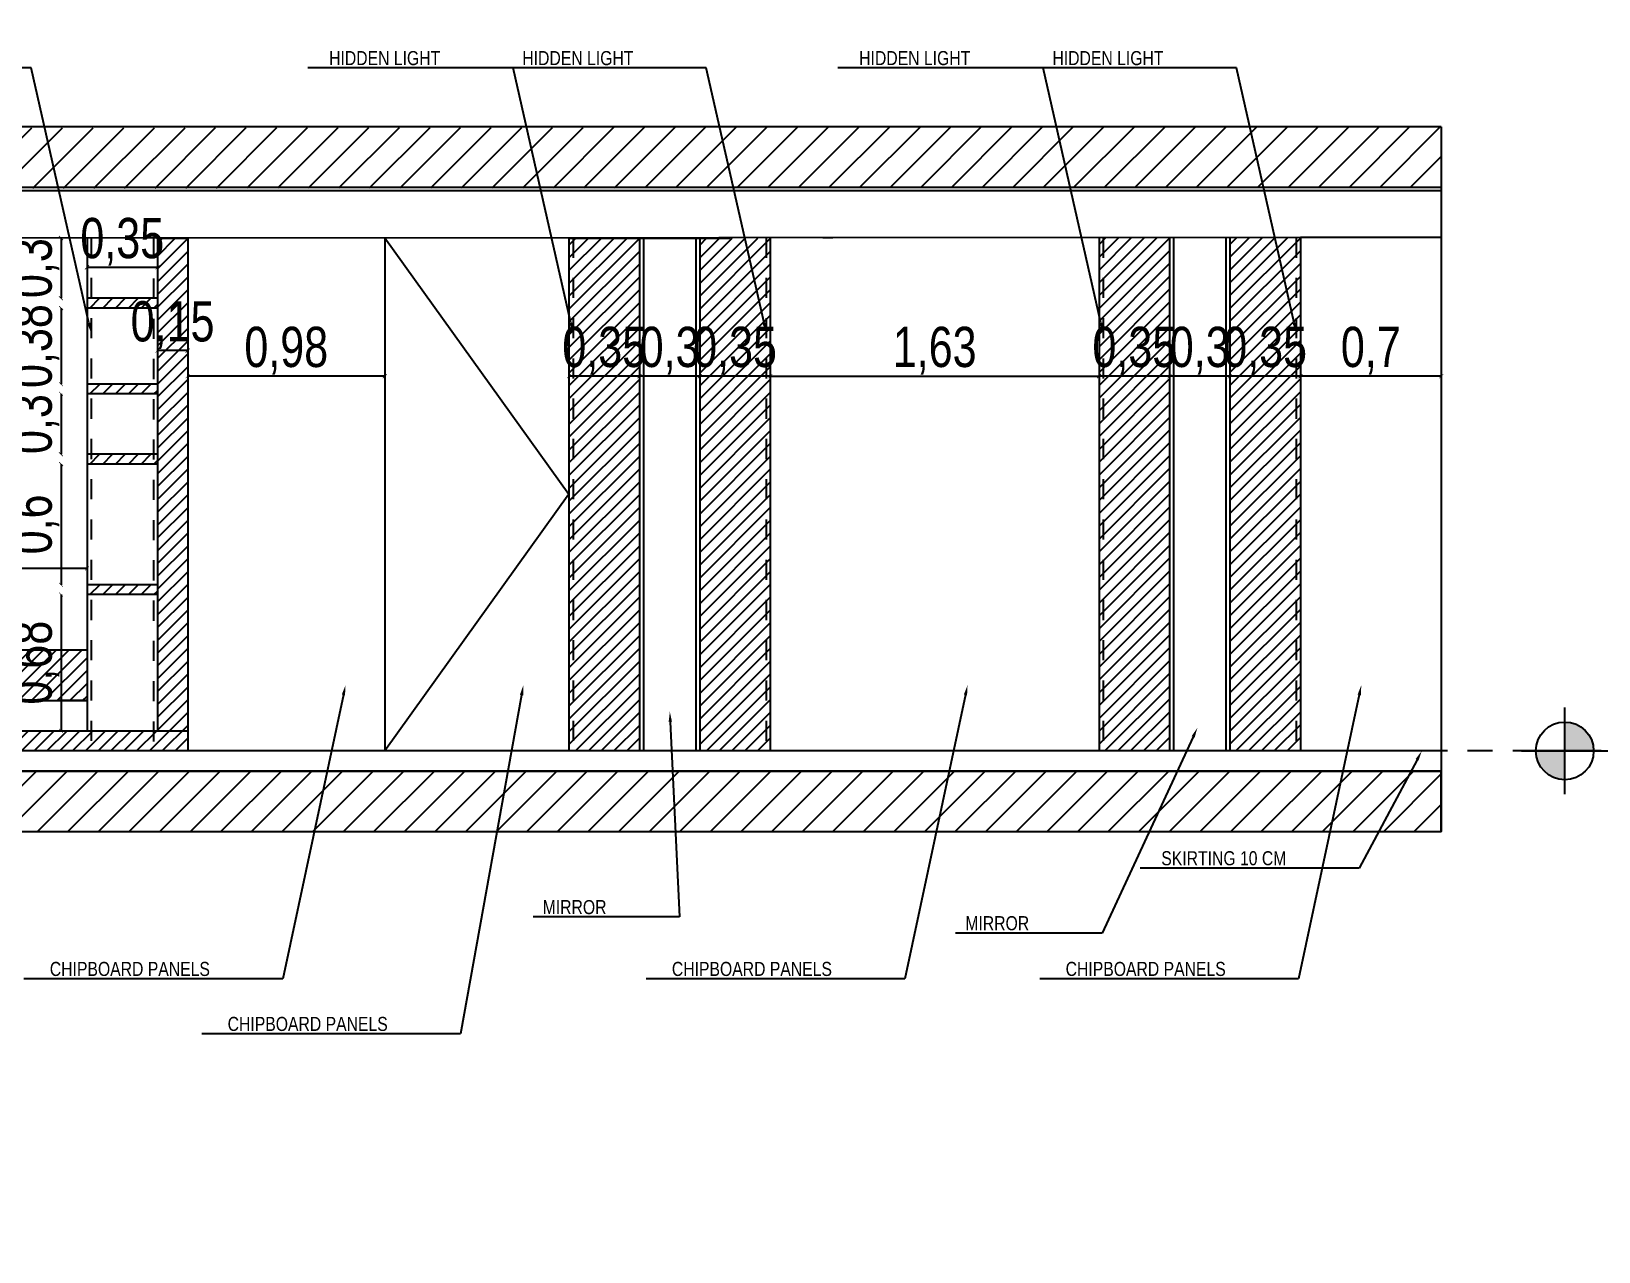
# Model space of a CAD drawing. Header units: inches. Extents: x -279 to 561, y -345 to 342.
# Drawn here: x -191.59 to -183.81, y -116.05 to -109.99 of the extents above; entities that cross this region are included whole.
import ezdxf
from ezdxf import colors
from ezdxf.entities.mleader import LeaderData, LeaderLine
from ezdxf.math import Vec2, Vec3

# ---------------------------------------------------------------- set-up
doc = ezdxf.new("R2010")
doc.units = ezdxf.units.IN
doc.header["$LTSCALE"] = 0.5
doc.header["$MEASUREMENT"] = 0
doc.linetypes.add('HIDDEN2', pattern=[0.1875, 0.125, -0.0625])
doc.linetypes.add('MV-X3EW$0$HIDDEN', pattern=[0.375, 0.25, -0.125])
for name, color, linetype in [('A-ANNO-LEVL-100', 7, 'Continuous'), ('LIGHT', 2, 'Continuous'), ('MV-X3EW$0$M-HVAC-SLDF', 2, 'Continuous'), ('S-DIM', 7, 'Continuous'), ('TEXT', 3, 'Continuous'), ('WAL', 7, 'Continuous'), ('WATER', 50, 'Continuous')]:
    doc.layers.add(name, color=color, linetype=linetype)
doc.styles.add('ROM', font='AGENCYR.TTF', dxfattribs={"width": 0.8})
doc.styles.get("Standard").update_dxf_attribs({"font": 'arial.ttf'})
doc.styles.add('T25-50', font='STENCIL.shx', dxfattribs={"height": 0.125})
doc.dimstyles.new('Copy(9) of ISO-25', dxfattribs={"dimtxt": 0.2, "dimasz": 0.02, "dimexe": 0.05, "dimexo": 0.05, "dimgap": 0.02, "dimtad": 1, "dimtxsty": 'ROM', "dimblk": 'ARCHTICK', "dimcen": 0.03, "dimse1": 1, "dimse2": 1, "dimclrd": 248, "dimclrt": 248, "dimadec": 0, "dimazin": 0, "dimtfac": 1, "dimtmove": 0, "dimatfit": 3, "dimldrblk": 'DOT', "dimfxl": 1, "dimarcsym": 0})
doc.dimstyles.get("Standard").update_dxf_attribs({"dimtxt": 0.18, "dimasz": 0.18, "dimexe": 0.18, "dimexo": 0.0625, "dimgap": 0.09, "dimtad": 0, "dimtih": 1, "dimtoh": 1, "dimzin": 0, "dimdsep": 46, "dimtxsty": 'Standard', "dimcen": 0.09, "dimadec": 0, "dimazin": 0, "dimtfac": 1, "dimtofl": 0, "dimtmove": 0, "dimatfit": 3, "dimfxl": 1, "dimtolj": 1, "dimtzin": 0, "dimarcsym": 0})

# ---------------------------------------------------------------- blocks, each defined once
blk = doc.blocks.new('*U473')
h = blk.add_hatch(color=256)
h.dxf.hatch_style = 1
h.paths.add_polyline_path([(0, 50), (0, 0), (50, 0, 0.414214)])
h.paths.add_polyline_path([(0, 0), (-50, 0, 0.414214), (0, -50)])
for p, q in [((0, -75), (0, 75)), ((-75, 0), (63.1, 0)), ((63.1, 0), (-50, 0)), ((0, 0), (274.6, 0))]:
    blk.add_line(p, q)
blk.add_circle((0, 0), 50)
at = {"style": 'T25-50', "width": 0.8}
for s, p in [('EL', (81.1, 15.3)), ('FFL', (83.5, -76.3))]:
    blk.add_text(s, height=62.5, dxfattribs=at).set_placement(p)
blk.add_attdef('LEVEL', (190.3, 15.9), '', height=62.5, dxfattribs=at)
blk = doc.blocks.new('_ArchTick')
at = {"color": 0, "linetype": 'ByBlock', "const_width": 0.15}
blk.add_lwpolyline([(-0.5, -0.5), (0.5, 0.5)], dxfattribs=at)
blk = doc.blocks.new('*D672')
at = {"layer": 'Defpoints', "color": 0, "transparency": 16777216}
for p in [(-465.3333, -122.7103), (-465.3333, -122.739), (-464.6333, -122.739)]:
    blk.add_point(p, dxfattribs=at)
at = {"layer": 'WAL', "color": 248, "lineweight": -2, "transparency": 16777216}
blk.add_line((-464.6333, -122.7103), (-465.3333, -122.7103), dxfattribs=at)
at = {"layer": 'WAL', "color": 248, "lineweight": -2, "transparency": 16777216, "xscale": 0.02, "yscale": 0.02, "zscale": 0.02, "rotation": 180}
blk.add_blockref('_ArchTick', (-465.3333, -122.7103), dxfattribs=at)
at = {"layer": 'WAL', "color": 248, "lineweight": -2, "transparency": 16777216, "xscale": 0.02, "yscale": 0.02, "zscale": 0.02}
blk.add_blockref('_ArchTick', (-464.6333, -122.7103), dxfattribs=at)
at = {"layer": 'WAL', "color": 248, "transparency": 16777216, "insert": (-464.9833, -122.5832), "char_height": 0.2, "attachment_point": 5, "style": 'ROM'}
blk.add_mtext('0,7', dxfattribs=at)
blk = doc.blocks.new('_DOT')
at = {"color": 0, "linetype": 'ByBlock'}
blk.add_line((-0.5, 0), (-1, 0), dxfattribs=at)
at = {"color": 0, "linetype": 'ByBlock', "const_width": 0.5}
blk.add_lwpolyline([(-0.25, 0, 1), (0.25, 0, 1)], format="xyb", close=True, dxfattribs=at)
blk = doc.blocks.new('*D673')
at = {"layer": 'Defpoints', "color": 0, "transparency": 16777216}
for p in [(-465.6833, -122.7103), (-465.6833, -122.7103), (-465.3333, -122.7103)]:
    blk.add_point(p, dxfattribs=at)
at = {"layer": 'WAL', "color": 248, "lineweight": -2, "transparency": 16777216}
blk.add_line((-465.3333, -122.7103), (-465.6833, -122.7103), dxfattribs=at)
at = {"layer": 'WAL', "color": 248, "lineweight": -2, "transparency": 16777216, "xscale": 0.02, "yscale": 0.02, "zscale": 0.02, "rotation": 180}
blk.add_blockref('_ArchTick', (-465.6833, -122.7103), dxfattribs=at)
at = {"layer": 'WAL', "color": 248, "lineweight": -2, "transparency": 16777216, "xscale": 0.02, "yscale": 0.02, "zscale": 0.02}
blk.add_blockref('_ArchTick', (-465.3333, -122.7103), dxfattribs=at)
at = {"layer": 'WAL', "color": 248, "transparency": 16777216, "insert": (-465.5083, -122.5832), "char_height": 0.2, "attachment_point": 5, "style": 'ROM'}
blk.add_mtext('0,35', dxfattribs=at)
blk = doc.blocks.new('*D674')
at = {"layer": 'Defpoints', "color": 0, "transparency": 16777216}
for p in [(-465.9833, -122.7103), (-465.9833, -122.7103), (-465.6833, -122.7103)]:
    blk.add_point(p, dxfattribs=at)
at = {"layer": 'WAL', "color": 248, "lineweight": -2, "transparency": 16777216}
blk.add_line((-465.6833, -122.7103), (-465.9833, -122.7103), dxfattribs=at)
at = {"layer": 'WAL', "color": 248, "lineweight": -2, "transparency": 16777216, "xscale": 0.02, "yscale": 0.02, "zscale": 0.02, "rotation": 180}
blk.add_blockref('_ArchTick', (-465.9833, -122.7103), dxfattribs=at)
at = {"layer": 'WAL', "color": 248, "lineweight": -2, "transparency": 16777216, "xscale": 0.02, "yscale": 0.02, "zscale": 0.02}
blk.add_blockref('_ArchTick', (-465.6833, -122.7103), dxfattribs=at)
at = {"layer": 'WAL', "color": 248, "transparency": 16777216, "insert": (-465.8333, -122.5832), "char_height": 0.2, "attachment_point": 5, "style": 'ROM'}
blk.add_mtext('0,3', dxfattribs=at)
blk = doc.blocks.new('*D666')
at = {"layer": 'Defpoints', "color": 0, "transparency": 16777216}
for p in [(-466.3333, -122.7103), (-466.3333, -122.7103), (-465.9833, -122.7103)]:
    blk.add_point(p, dxfattribs=at)
at = {"layer": 'WAL', "color": 248, "lineweight": -2, "transparency": 16777216}
blk.add_line((-465.9833, -122.7103), (-466.3333, -122.7103), dxfattribs=at)
at = {"layer": 'WAL', "color": 248, "lineweight": -2, "transparency": 16777216, "xscale": 0.02, "yscale": 0.02, "zscale": 0.02, "rotation": 180}
blk.add_blockref('_ArchTick', (-466.3333, -122.7103), dxfattribs=at)
at = {"layer": 'WAL', "color": 248, "lineweight": -2, "transparency": 16777216, "xscale": 0.02, "yscale": 0.02, "zscale": 0.02}
blk.add_blockref('_ArchTick', (-465.9833, -122.7103), dxfattribs=at)
at = {"layer": 'WAL', "color": 248, "transparency": 16777216, "insert": (-466.1583, -122.5832), "char_height": 0.2, "attachment_point": 5, "style": 'ROM'}
blk.add_mtext('0,35', dxfattribs=at)
blk = doc.blocks.new('*D667')
at = {"layer": 'Defpoints', "color": 0, "transparency": 16777216}
for p in [(-468.6171, -122.7103), (-468.6171, -122.7103), (-468.3171, -122.7103)]:
    blk.add_point(p, dxfattribs=at)
at = {"layer": 'WAL', "color": 248, "lineweight": -2, "transparency": 16777216}
blk.add_line((-468.3171, -122.7103), (-468.6171, -122.7103), dxfattribs=at)
at = {"layer": 'WAL', "color": 248, "lineweight": -2, "transparency": 16777216, "xscale": 0.02, "yscale": 0.02, "zscale": 0.02, "rotation": 180}
blk.add_blockref('_ArchTick', (-468.6171, -122.7103), dxfattribs=at)
at = {"layer": 'WAL', "color": 248, "lineweight": -2, "transparency": 16777216, "xscale": 0.02, "yscale": 0.02, "zscale": 0.02}
blk.add_blockref('_ArchTick', (-468.3171, -122.7103), dxfattribs=at)
at = {"layer": 'WAL', "color": 248, "transparency": 16777216, "insert": (-468.4671, -122.5832), "char_height": 0.2, "attachment_point": 5, "style": 'ROM'}
blk.add_mtext('0,3', dxfattribs=at)
blk = doc.blocks.new('*D668')
at = {"layer": 'Defpoints', "color": 0, "transparency": 16777216}
for p in [(-468.9671, -122.7103), (-468.9671, -122.7103), (-468.6171, -122.7103)]:
    blk.add_point(p, dxfattribs=at)
at = {"layer": 'WAL', "color": 248, "lineweight": -2, "transparency": 16777216}
blk.add_line((-468.6171, -122.7103), (-468.9671, -122.7103), dxfattribs=at)
at = {"layer": 'WAL', "color": 248, "lineweight": -2, "transparency": 16777216, "xscale": 0.02, "yscale": 0.02, "zscale": 0.02, "rotation": 180}
blk.add_blockref('_ArchTick', (-468.9671, -122.7103), dxfattribs=at)
at = {"layer": 'WAL', "color": 248, "lineweight": -2, "transparency": 16777216, "xscale": 0.02, "yscale": 0.02, "zscale": 0.02}
blk.add_blockref('_ArchTick', (-468.6171, -122.7103), dxfattribs=at)
at = {"layer": 'WAL', "color": 248, "transparency": 16777216, "insert": (-468.7921, -122.5832), "char_height": 0.2, "attachment_point": 5, "style": 'ROM'}
blk.add_mtext('0,35', dxfattribs=at)
blk = doc.blocks.new('*D669')
at = {"layer": 'Defpoints', "color": 0, "transparency": 16777216}
for p in [(-468.3171, -122.7103), (-468.3171, -122.7103), (-467.9671, -122.7103)]:
    blk.add_point(p, dxfattribs=at)
at = {"layer": 'WAL', "color": 248, "lineweight": -2, "transparency": 16777216}
blk.add_line((-467.9671, -122.7103), (-468.3171, -122.7103), dxfattribs=at)
at = {"layer": 'WAL', "color": 248, "lineweight": -2, "transparency": 16777216, "xscale": 0.02, "yscale": 0.02, "zscale": 0.02, "rotation": 180}
blk.add_blockref('_ArchTick', (-468.3171, -122.7103), dxfattribs=at)
at = {"layer": 'WAL', "color": 248, "lineweight": -2, "transparency": 16777216, "xscale": 0.02, "yscale": 0.02, "zscale": 0.02}
blk.add_blockref('_ArchTick', (-467.9671, -122.7103), dxfattribs=at)
at = {"layer": 'WAL', "color": 248, "transparency": 16777216, "insert": (-468.1421, -122.5832), "char_height": 0.2, "attachment_point": 5, "style": 'ROM'}
blk.add_mtext('0,35', dxfattribs=at)
blk = doc.blocks.new('*D671')
at = {"layer": 'Defpoints', "color": 0, "transparency": 16777216}
for p in [(-467.9671, -122.7103), (-466.3333, -122.7103), (-466.3333, -122.7103)]:
    blk.add_point(p, dxfattribs=at)
at = {"layer": 'WAL', "color": 248, "lineweight": -2, "transparency": 16777216}
blk.add_line((-467.9671, -122.7103), (-466.3333, -122.7103), dxfattribs=at)
at = {"layer": 'WAL', "color": 248, "lineweight": -2, "transparency": 16777216, "xscale": 0.02, "yscale": 0.02, "zscale": 0.02, "rotation": 180}
blk.add_blockref('_ArchTick', (-467.9671, -122.7103), dxfattribs=at)
at = {"layer": 'WAL', "color": 248, "lineweight": -2, "transparency": 16777216, "xscale": 0.02, "yscale": 0.02, "zscale": 0.02}
blk.add_blockref('_ArchTick', (-466.3333, -122.7103), dxfattribs=at)
at = {"layer": 'WAL', "color": 248, "transparency": 16777216, "insert": (-467.1502, -122.5832), "char_height": 0.2, "attachment_point": 5, "style": 'ROM'}
blk.add_mtext('1,63', dxfattribs=at)
blk = doc.blocks.new('*D681')
at = {"layer": 'Defpoints', "color": 0, "transparency": 16777216}
for p in [(-470.8617, -122.7103), (-470.8617, -122.7103), (-469.8821, -122.7103)]:
    blk.add_point(p, dxfattribs=at)
at = {"layer": 'WAL', "color": 248, "lineweight": -2, "transparency": 16777216}
blk.add_line((-469.8821, -122.7103), (-470.8617, -122.7103), dxfattribs=at)
at = {"layer": 'WAL', "color": 248, "lineweight": -2, "transparency": 16777216, "xscale": 0.02, "yscale": 0.02, "zscale": 0.02, "rotation": 180}
blk.add_blockref('_ArchTick', (-470.8617, -122.7103), dxfattribs=at)
at = {"layer": 'WAL', "color": 248, "lineweight": -2, "transparency": 16777216, "xscale": 0.02, "yscale": 0.02, "zscale": 0.02}
blk.add_blockref('_ArchTick', (-469.8821, -122.7103), dxfattribs=at)
at = {"layer": 'WAL', "color": 248, "transparency": 16777216, "insert": (-470.3719, -122.5832), "char_height": 0.2, "attachment_point": 5, "style": 'ROM'}
blk.add_mtext('0,98', dxfattribs=at)
blk = doc.blocks.new('*D682')
at = {"layer": 'Defpoints', "color": 0, "transparency": 16777216}
for p in [(-471.0117, -122.5832), (-471.0117, -122.7103), (-470.8617, -122.7103)]:
    blk.add_point(p, dxfattribs=at)
at = {"layer": 'WAL', "color": 248, "lineweight": -2, "transparency": 16777216}
blk.add_line((-470.8617, -122.5832), (-471.0117, -122.5832), dxfattribs=at)
at = {"layer": 'WAL', "color": 248, "lineweight": -2, "transparency": 16777216, "xscale": 0.02, "yscale": 0.02, "zscale": 0.02, "rotation": 180}
blk.add_blockref('_ArchTick', (-471.0117, -122.5832), dxfattribs=at)
at = {"layer": 'WAL', "color": 248, "lineweight": -2, "transparency": 16777216, "xscale": 0.02, "yscale": 0.02, "zscale": 0.02}
blk.add_blockref('_ArchTick', (-470.8617, -122.5832), dxfattribs=at)
at = {"layer": 'WAL', "color": 248, "transparency": 16777216, "insert": (-470.9367, -122.4561), "char_height": 0.2, "attachment_point": 5, "style": 'ROM'}
blk.add_mtext('0,15', dxfattribs=at)
blk = doc.blocks.new('*D683')
at = {"layer": 'Defpoints', "color": 0, "transparency": 16777216}
for p in [(-471.3617, -122.1064), (-471.3617, -122.1696), (-471.0117, -122.1064)]:
    blk.add_point(p, dxfattribs=at)
at = {"layer": 'WAL', "color": 248, "lineweight": -2, "transparency": 16777216}
blk.add_line((-471.0117, -122.1696), (-471.3617, -122.1696), dxfattribs=at)
at = {"layer": 'WAL', "color": 248, "lineweight": -2, "transparency": 16777216, "xscale": 0.02, "yscale": 0.02, "zscale": 0.02, "rotation": 180}
blk.add_blockref('_ArchTick', (-471.3617, -122.1696), dxfattribs=at)
at = {"layer": 'WAL', "color": 248, "lineweight": -2, "transparency": 16777216, "xscale": 0.02, "yscale": 0.02, "zscale": 0.02}
blk.add_blockref('_ArchTick', (-471.0117, -122.1696), dxfattribs=at)
at = {"layer": 'WAL', "color": 248, "transparency": 16777216, "insert": (-471.1867, -122.0425), "char_height": 0.2, "attachment_point": 5, "style": 'ROM'}
blk.add_mtext('0,35', dxfattribs=at)
blk = doc.blocks.new('*D676')
at = {"layer": 'Defpoints', "color": 0, "transparency": 16777216}
for p in [(-471.2103, -122.0235), (-471.491, -122.3231), (-471.2103, -122.3231)]:
    blk.add_point(p, dxfattribs=at)
at = {"layer": 'WAL', "color": 248, "lineweight": -2, "transparency": 16777216}
blk.add_line((-471.491, -122.0235), (-471.491, -122.3231), dxfattribs=at)
at = {"layer": 'WAL', "color": 248, "lineweight": -2, "transparency": 16777216, "xscale": 0.02, "yscale": 0.02, "zscale": 0.02}
for p, rotation in [((-471.491, -122.0235), 90), ((-471.491, -122.3231), 270)]:
    blk.add_blockref('_ArchTick', p, dxfattribs=dict(at, rotation=rotation))
at = {"layer": 'WAL', "color": 248, "transparency": 16777216, "insert": (-471.6181, -122.1733), "char_height": 0.2, "attachment_point": 5, "rotation": 90, "style": 'ROM'}
blk.add_mtext('0,3', dxfattribs=at)
blk = doc.blocks.new('*D677')
at = {"layer": 'Defpoints', "color": 0, "transparency": 16777216}
for p in [(-471.1867, -122.3715), (-471.491, -122.7496), (-471.1867, -122.7496)]:
    blk.add_point(p, dxfattribs=at)
at = {"layer": 'WAL', "color": 248, "lineweight": -2, "transparency": 16777216}
blk.add_line((-471.491, -122.3715), (-471.491, -122.7496), dxfattribs=at)
at = {"layer": 'WAL', "color": 248, "lineweight": -2, "transparency": 16777216, "xscale": 0.02, "yscale": 0.02, "zscale": 0.02}
for p, rotation in [((-471.491, -122.3715), 90), ((-471.491, -122.7496), 270)]:
    blk.add_blockref('_ArchTick', p, dxfattribs=dict(at, rotation=rotation))
at = {"layer": 'WAL', "color": 248, "transparency": 16777216, "insert": (-471.6181, -122.5606), "char_height": 0.2, "attachment_point": 5, "rotation": 90, "style": 'ROM'}
blk.add_mtext('0,38', dxfattribs=at)
blk = doc.blocks.new('*D678')
at = {"layer": 'Defpoints', "color": 0, "transparency": 16777216}
for p in [(-471.2776, -122.7981), (-471.491, -123.0981), (-471.2776, -123.0981)]:
    blk.add_point(p, dxfattribs=at)
at = {"layer": 'WAL', "color": 248, "lineweight": -2, "transparency": 16777216}
blk.add_line((-471.491, -122.7981), (-471.491, -123.0981), dxfattribs=at)
at = {"layer": 'WAL', "color": 248, "lineweight": -2, "transparency": 16777216, "xscale": 0.02, "yscale": 0.02, "zscale": 0.02}
for p, rotation in [((-471.491, -122.7981), 90), ((-471.491, -123.0981), 270)]:
    blk.add_blockref('_ArchTick', p, dxfattribs=dict(at, rotation=rotation))
at = {"layer": 'WAL', "color": 248, "transparency": 16777216, "insert": (-471.6181, -122.9481), "char_height": 0.2, "attachment_point": 5, "rotation": 90, "style": 'ROM'}
blk.add_mtext('0,3', dxfattribs=at)
blk = doc.blocks.new('*D679')
at = {"layer": 'Defpoints', "color": 0, "transparency": 16777216}
for p in [(-471.2311, -123.1465), (-471.491, -123.7465), (-471.2311, -123.7465)]:
    blk.add_point(p, dxfattribs=at)
at = {"layer": 'WAL', "color": 248, "lineweight": -2, "transparency": 16777216}
blk.add_line((-471.491, -123.1465), (-471.491, -123.7465), dxfattribs=at)
at = {"layer": 'WAL', "color": 248, "lineweight": -2, "transparency": 16777216, "xscale": 0.02, "yscale": 0.02, "zscale": 0.02}
for p, rotation in [((-471.491, -123.1465), 90), ((-471.491, -123.7465), 270)]:
    blk.add_blockref('_ArchTick', p, dxfattribs=dict(at, rotation=rotation))
at = {"layer": 'WAL', "color": 248, "transparency": 16777216, "insert": (-471.6181, -123.4465), "char_height": 0.2, "attachment_point": 5, "rotation": 90, "style": 'ROM'}
blk.add_mtext('0,6', dxfattribs=at)
blk = doc.blocks.new('*D680')
at = {"layer": 'Defpoints', "color": 0, "transparency": 16777216}
for p in [(-471.1867, -123.795), (-471.491, -124.4716), (-471.1867, -124.4716)]:
    blk.add_point(p, dxfattribs=at)
at = {"layer": 'WAL', "color": 248, "lineweight": -2, "transparency": 16777216}
blk.add_line((-471.491, -123.795), (-471.491, -124.4716), dxfattribs=at)
at = {"layer": 'WAL', "color": 248, "lineweight": -2, "transparency": 16777216, "xscale": 0.02, "yscale": 0.02, "zscale": 0.02}
for p, rotation in [((-471.491, -123.795), 90), ((-471.491, -124.4716), 270)]:
    blk.add_blockref('_ArchTick', p, dxfattribs=dict(at, rotation=rotation))
at = {"layer": 'WAL', "color": 248, "transparency": 16777216, "insert": (-471.6181, -124.1333), "char_height": 0.2, "attachment_point": 5, "rotation": 90, "style": 'ROM'}
blk.add_mtext('0,68', dxfattribs=at)
blk = doc.blocks.new('*D684')
at = {"layer": 'Defpoints', "color": 0, "transparency": 16777216}
for p in [(-473.3617, -123.1465), (-471.3617, -123.1465), (-473.3617, -123.6651)]:
    blk.add_point(p, dxfattribs=at)
at = {"layer": 'WAL', "color": 248, "lineweight": -2, "transparency": 16777216}
blk.add_line((-471.3617, -123.6651), (-473.3617, -123.6651), dxfattribs=at)
at = {"layer": 'WAL', "color": 248, "lineweight": -2, "transparency": 16777216, "xscale": 0.02, "yscale": 0.02, "zscale": 0.02, "rotation": 180}
blk.add_blockref('_ArchTick', (-473.3617, -123.6651), dxfattribs=at)
at = {"layer": 'WAL', "color": 248, "lineweight": -2, "transparency": 16777216, "xscale": 0.02, "yscale": 0.02, "zscale": 0.02}
blk.add_blockref('_ArchTick', (-471.3617, -123.6651), dxfattribs=at)
at = {"layer": 'WAL', "color": 248, "transparency": 16777216, "insert": (-472.3617, -123.5451), "char_height": 0.2, "attachment_point": 5, "style": 'ROM'}
blk.add_mtext('2', dxfattribs=at)
blk = doc.blocks.new('*D1071')
at = {"color": 0, "linetype": 'ByBlock', "lineweight": -2, "transparency": 16777216}
for p, q in [((558.6522, 342.2788), (558.6522, 342.4729)), ((560.6522, 342.2788), (560.6522, 342.4729)), ((558.8322, 342.2929), (559.1722, 342.2929)), ((560.4722, 342.2929), (560.1322, 342.2929))]:
    blk.add_line(p, q, dxfattribs=at)
at = {"color": 0, "linetype": 'ByBlock', "transparency": 16777216}
for points in [[(558.8322, 342.3229), (558.8322, 342.2629), (558.6522, 342.2929)], [(560.4722, 342.3229), (560.4722, 342.2629), (560.6522, 342.2929)]]:
    blk.add_solid(points, dxfattribs=at)
at = {"layer": 'Defpoints', "color": 0, "linetype": 'ByBlock', "transparency": 16777216}
for p in [(560.6522, 342.2929), (558.6522, 342.2163), (560.6522, 342.2163)]:
    blk.add_point(p, dxfattribs=at)
at = {"layer": 'Defpoints', "color": 0, "ltscale": 0.5, "transparency": 16777216}
for p in [(-209.5, -305.36), (-209.5, -305.81), (-209.5, -305.81)]:
    blk.add_point(p, dxfattribs=at)
at = {"layer": 'S-DIM', "color": 0, "lineweight": -2, "ltscale": 0.5, "transparency": 16777216}
for p, q in [((-209.5, -305.18), (-209.5, -305)), ((-209.5625, -305.36), (-209.68, -305.36)), ((-209.5625, -305.81), (-209.68, -305.81)), ((-209.5, -305.99), (-209.5, -306.17))]:
    blk.add_line(p, q, dxfattribs=at)
at = {"layer": 'S-DIM', "color": 0, "ltscale": 0.5, "transparency": 16777216}
for points in [[(-209.53, -305.18), (-209.47, -305.18), (-209.5, -305.36)], [(-209.53, -305.99), (-209.47, -305.99), (-209.5, -305.81)]]:
    blk.add_solid(points, dxfattribs=at)
at = {"color": 0, "linetype": 'ByBlock', "transparency": 16777216, "insert": (559.6522, 342.2929), "char_height": 0.18, "attachment_point": 5}
blk.add_mtext('\\A1;2.0000', dxfattribs=at)
at = {"layer": 'S-DIM', "color": 0, "ltscale": 0.5, "transparency": 16777216, "insert": (-209.5, -305.585), "char_height": 0.18, "attachment_point": 5}
blk.add_mtext('\\A1;0.45', dxfattribs=at)
blk = doc.blocks.new('dfg')
at = {"linetype": 'Continuous', "lineweight": -3}
h = blk.add_hatch(dxfattribs=at)
h.set_pattern_fill('ANSI31', scale=0.86)
h.set_pattern_definition([(45, (-558.96016, 39.66379), (-0.07601398, 0.07601398), [])])
h.paths.add_polyline_path([(-464.6333, -121.4702), (-475.7671, -121.4797), (-475.7671, -121.7797), (-464.7542, -121.7702), (-464.7351, -121.7702), (-464.6333, -121.7702)])
h = blk.add_hatch(dxfattribs=at)
h.set_pattern_fill('ANSI31', scale=0.86)
h.set_pattern_definition([(45, (-370.23341, -95.45503), (-0.07601398, 0.07601398), [])])
h.paths.add_polyline_path([(-464.598, -124.6716), (-475.7671, -124.6716), (-475.7671, -124.9716), (-464.6333, -124.9716), (-464.6333, -124.6716)])
at = {"layer": 'WATER'}
h = blk.add_hatch(dxfattribs=at)
h.set_pattern_fill('ANSI31', color=32, scale=0.36)
h.set_pattern_definition([(45, (104.7619, -0.82419), (-0.031819805, 0.031819805), [])])
h.paths.add_polyline_path([(-470.8617, -122.0247), (-471.0117, -122.0247), (-471.0117, -124.4716), (-470.8617, -124.4716)])
h.paths.add_polyline_path([(-470.8617, -124.5716), (-470.8617, -124.4716), (-474.7117, -124.4716), (-474.7117, -124.5716)])
h = blk.add_hatch(dxfattribs=at)
h.set_pattern_fill('ANSI31', color=32, scale=0.36)
h.set_pattern_definition([(45, (110.506525, -0.82419), (-0.031819805, 0.031819805), [])])
h.paths.add_polyline_path([(-468.6171, -122.0247), (-468.9671, -122.0247), (-468.9671, -124.5716), (-468.6171, -124.5716)])
h = blk.add_hatch(dxfattribs=at)
h.set_pattern_fill('ANSI31', color=32, scale=0.36)
h.set_pattern_definition([(45, (111.156525, -0.82419), (-0.031819805, 0.031819805), [])])
h.paths.add_polyline_path([(-467.9671, -122.0247), (-468.3171, -122.0247), (-468.3171, -124.5716), (-467.9671, -124.5716)])
h = blk.add_hatch(dxfattribs=at)
h.set_pattern_fill('ANSI31', color=32, scale=0.36)
h.set_pattern_definition([(45, (113.140326, -0.821154), (-0.031819805, 0.031819805), [])])
h.paths.add_polyline_path([(-465.9833, -122.0216), (-466.3333, -122.0216), (-466.3333, -124.5686), (-465.9833, -124.5686)])
h = blk.add_hatch(dxfattribs=at)
h.set_pattern_fill('ANSI31', color=32, scale=0.36)
h.set_pattern_definition([(45, (113.790326, -0.821154), (-0.031819805, 0.031819805), [])])
h.paths.add_polyline_path([(-465.3333, -122.0216), (-465.6833, -122.0216), (-465.6833, -124.5686), (-465.3333, -124.5686)])
h = blk.add_hatch(dxfattribs=at)
h.set_pattern_fill('ANSI31', color=32, scale=0.36)
h.set_pattern_definition([(45, (107.6119, -0.82419), (-0.031819805, 0.031819805), [])])
h.paths.add_polyline_path([(-471.0117, -122.3231), (-471.3617, -122.3231), (-471.3617, -122.3715), (-471.0117, -122.3715)])
h = blk.add_hatch(dxfattribs=at)
h.set_pattern_fill('ANSI31', color=32, scale=0.36)
h.set_pattern_definition([(45, (107.6119, -1.250736), (-0.031819805, 0.031819805), [])])
h.paths.add_polyline_path([(-471.0117, -122.7496), (-471.3617, -122.7496), (-471.3617, -122.7981), (-471.0117, -122.7981)])
h = blk.add_hatch(dxfattribs=at)
h.set_pattern_fill('ANSI31', color=32, scale=0.36)
h.set_pattern_definition([(45, (107.6119, -1.59919), (-0.031819805, 0.031819805), [])])
h.paths.add_polyline_path([(-471.0117, -123.0981), (-471.3617, -123.0981), (-471.3617, -123.1465), (-471.0117, -123.1465)])
h = blk.add_hatch(dxfattribs=at)
h.set_pattern_fill('ANSI31', color=32, scale=0.36)
h.set_pattern_definition([(45, (107.6119, -2.24764), (-0.031819805, 0.031819805), [])])
h.paths.add_polyline_path([(-471.0117, -123.7465), (-471.3617, -123.7465), (-471.3617, -123.795), (-471.0117, -123.795)])
h = blk.add_hatch(dxfattribs=at)
h.set_pattern_fill('ANSI31', color=32, scale=0.36)
h.set_pattern_definition([(45, (105.2619, -0.82419), (-0.031819805, 0.031819805), [])])
h.paths.add_polyline_path([(-471.3617, -124.0716), (-473.3617, -124.0716), (-473.3617, -124.3216), (-471.3617, -124.3216)])
for p, q in [((-464.6333, -121.4716), (-475.7671, -121.4716)), ((-464.6333, -121.4716), (-464.6333, -124.9716)), ((-475.7671, -121.7716), (-464.6333, -121.7716)), ((-471.3617, -122.0247), (-471.3617, -124.0716)), ((-471.0117, -122.0247), (-471.0117, -124.4716)), ((-471.0117, -122.0247), (-470.8617, -122.0247)), ((-470.8617, -122.0247), (-470.8617, -124.5716)), ((-469.8821, -122.0225), (-469.8821, -124.5716)), ((-469.8821, -122.0231), (-468.9671, -123.2969)), ((-468.9671, -122.0221), (-468.9671, -124.5716)), ((-468.9671, -122.0247), (-468.9671, -124.5716)), ((-468.9671, -122.0247), (-468.4671, -122.0247)), ((-468.9671, -122.0247), (-468.6171, -122.0247)), ((-468.6171, -122.0247), (-468.6171, -124.5716)), ((-468.5971, -122.0247), (-468.5971, -124.5716)), ((-468.4671, -122.0247), (-468.1671, -122.0247)), ((-468.3371, -122.0247), (-468.3371, -124.5716)), ((-466.3333, -122.0191), (-466.3333, -124.5686)), ((-466.3333, -122.0216), (-466.3333, -124.5686)), ((-465.9833, -122.0216), (-465.9833, -124.5686)), ((-465.9633, -122.0216), (-465.9633, -124.5686)), ((-465.7033, -122.0216), (-465.7033, -124.5686)), ((-465.6833, -122.0216), (-465.6833, -124.5686)), ((-464.6333, -122.0216), (-465.3333, -122.0216)), ((-465.3333, -122.0216), (-465.3333, -124.5686)), ((-465.3333, -122.0247), (-465.3333, -124.5716)), ((-471.0117, -122.798), (-471.3617, -122.798)), ((-468.9671, -123.2969), (-469.8821, -124.5716)), ((-471.0117, -123.795), (-471.3617, -123.795)), ((-471.3617, -124.0716), (-471.3617, -124.4716)), ((-473.3617, -124.3216), (-471.3617, -124.3216)), ((-474.7117, -124.4716), (-470.8617, -124.4716))]:
    blk.add_line(p, q)
at = {"color": 7}
for p, q in [((-464.6925, -121.7892), (-475.4917, -121.7892)), ((-464.6333, -122.0216), (-475.4917, -122.0247)), ((-467.9671, -122.0247), (-467.9671, -124.5716)), ((-465.3333, -122.0216), (-465.3333, -124.5686)), ((-471.3617, -124.0716), (-473.3617, -124.0716)), ((-471.3617, -124.3216), (-471.5016, -124.3216)), ((-464.6925, -124.5716), (-475.4917, -124.5716)), ((-471.8917, -124.6716), (-464.6333, -124.6716))]:
    blk.add_line(p, q, dxfattribs=at)
at = {"color": 7, "linetype": 'Continuous'}
blk.add_lwpolyline([(-464.6333, -124.6716), (-475.7671, -124.6716), (-475.7671, -124.9716), (-464.6333, -124.9716)], close=True, dxfattribs=at)
at = {"layer": 'LIGHT', "color": 1, "linetype": 'HIDDEN2'}
for p, q in [((-471.3417, -122.0216), (-471.3417, -124.5686)), ((-471.0317, -122.0247), (-471.0317, -124.5716)), ((-468.9471, -122.0216), (-468.9471, -124.5686)), ((-467.9871, -122.0216), (-467.9871, -124.5686)), ((-466.3133, -122.0216), (-466.3133, -124.5686)), ((-465.3533, -122.0216), (-465.3533, -124.5686))]:
    blk.add_line(p, q, dxfattribs=at)
at = {"layer": 'LIGHT', "color": 4}
for p, q in [((-468.6171, -122.0247), (-468.6171, -124.5716)), ((-468.3171, -122.0247), (-468.3171, -124.5716)), ((-465.9833, -122.0216), (-465.9833, -124.5686))]:
    blk.add_line(p, q, dxfattribs=at)
at = {"layer": 'LIGHT'}
blk.add_line((-467.7064, -122.0216), (-467.6564, -122.0216), dxfattribs=at)
at = {"layer": 'LIGHT', "color": 32, "true_color": 0xcd6928}
for p, q in [((-471.0117, -122.3231), (-471.3617, -122.3231)), ((-471.0117, -122.3715), (-471.3617, -122.3715)), ((-471.0117, -122.7496), (-471.3617, -122.7496)), ((-471.0117, -122.7981), (-471.3617, -122.7981)), ((-471.0117, -123.0981), (-471.3617, -123.0981)), ((-471.0117, -123.1465), (-471.3617, -123.1465)), ((-471.0117, -123.7465), (-471.3617, -123.7465)), ((-471.0117, -123.795), (-471.3617, -123.795))]:
    blk.add_line(p, q, dxfattribs=at)
at = {"layer": 'MV-X3EW$0$M-HVAC-SLDF', "color": 7, "linetype": 'MV-X3EW$0$HIDDEN'}
blk.add_line((-463.928, -124.5716), (-464.8514, -124.5716), dxfattribs=at)
at = {"layer": 'WATER', "color": 7}
blk.add_line((-464.6333, -121.7892), (-464.8695, -121.7892), dxfattribs=at)
at = {"layer": 'A-ANNO-LEVL-100', "color": 7, "xscale": 0.002869115383497128, "yscale": 0.002869115383497128, "zscale": 0.002869115383497128}
blk.add_blockref('*U473', (-464.0195, -124.5716), dxfattribs=at).add_auto_attribs({'LEVEL': '0.00'})
at = {"layer": 'WAL'}
for base, p1, p2, picture, middle in [((-471.3617, -122.1696), (-471.0117, -122.1064), (-471.3617, -122.1064), '*D683', (-471.1867, -122.0425)), ((-470.8617, -122.7103), (-469.8821, -122.7103), (-470.8617, -122.7103), '*D681', (-470.3719, -122.5832)), ((-468.9671, -122.7103), (-468.6171, -122.7103), (-468.9671, -122.7103), '*D668', (-468.7921, -122.5832)), ((-468.6171, -122.7103), (-468.3171, -122.7103), (-468.6171, -122.7103), '*D667', (-468.4671, -122.5832)), ((-468.3171, -122.7103), (-467.9671, -122.7103), (-468.3171, -122.7103), '*D669', (-468.1421, -122.5832)), ((-466.3333, -122.7103), (-467.9671, -122.7103), (-466.3333, -122.7103), '*D671', (-467.1502, -122.5832)), ((-466.3333, -122.7103), (-465.9833, -122.7103), (-466.3333, -122.7103), '*D666', (-466.1583, -122.5832)), ((-465.9833, -122.7103), (-465.6833, -122.7103), (-465.9833, -122.7103), '*D674', (-465.8333, -122.5832)), ((-465.6833, -122.7103), (-465.3333, -122.7103), (-465.6833, -122.7103), '*D673', (-465.5083, -122.5832)), ((-465.3333, -122.7103), (-464.6333, -122.739), (-465.3333, -122.739), '*D672', (-464.9833, -122.5832)), ((-473.3617, -123.6651), (-471.3617, -123.1465), (-473.3617, -123.1465), '*D684', (-472.3617, -123.5451))]:
    dim = blk.add_linear_dim(base=base, p1=p1, p2=p2, dimstyle='Copy(9) of ISO-25', dxfattribs=at)
    dim.commit()
    dim.dimension.update_dxf_attribs({"geometry": picture, "text_midpoint": middle})
for base, p1, p2, picture, middle in [((-471.491, -122.3231), (-471.2103, -122.0235), (-471.2103, -122.3231), '*D676', (-471.6181, -122.1733)), ((-471.491, -122.7496), (-471.1867, -122.3715), (-471.1867, -122.7496), '*D677', (-471.6181, -122.5606)), ((-471.491, -123.0981), (-471.2776, -122.7981), (-471.2776, -123.0981), '*D678', (-471.6181, -122.9481)), ((-471.491, -123.7465), (-471.2311, -123.1465), (-471.2311, -123.7465), '*D679', (-471.6181, -123.4465)), ((-471.491, -124.4716), (-471.1867, -123.795), (-471.1867, -124.4716), '*D680', (-471.6181, -124.1333))]:
    dim = blk.add_linear_dim(base=base, p1=p1, p2=p2, angle=90, dimstyle='Copy(9) of ISO-25', dxfattribs=at)
    dim.commit()
    dim.dimension.update_dxf_attribs({"geometry": picture, "text_midpoint": middle})
dim = blk.add_linear_dim(base=(-471.0117, -122.5832), p1=(-470.8617, -122.7103), p2=(-471.0117, -122.7103), dimstyle='Copy(9) of ISO-25', dxfattribs=at)
dim.commit()
dim.dimension.update_dxf_attribs({"geometry": '*D682', "text_midpoint": (-470.9367, -122.5832), "dimtype": 128})
at = {"layer": 'TEXT', "color": 7, "lineweight": 15, "ltscale": 8e-05}
ml = blk.add_multileader_mtext('Standard', dxfattribs=at)
ml.set_content('{\\W0.8;HIDDEN LIGHT}', color=7)
ml.set_leader_properties()
ml.build(insert=Vec2(0, 0))
ml.multileader.update_dxf_attribs({"text_right_attachment_type": 6, "dogleg_length": 0.2, "arrow_head_size": 0.05})
ctx = ml.context
ctx.base_point, ctx.char_height, ctx.arrow_head_size, ctx.landing_gap_size, ctx.plane_origin = Vec3(-472.6397, -121.1305), 0.07, 0.05, 0.09, Vec3(-473.8938, -123.1601)
ctx.right_attachment, ctx.text_align_type = 6, 1
notes = []
notes.append((ctx, [(0, (1, 1, 0), (-471.6397, -121.1789), (-1, 0), 0.2758, [(0, [(-471.3417, -122.4942)], 0, [])])]))
ctx.mtext.insert, ctx.mtext.alignment, ctx.mtext.flow_direction = Vec3(-472.2776, -121.0949), 2, 5
ml = blk.add_multileader_mtext('Standard', dxfattribs=at)
ml.set_content('{\\W0.8;HIDDEN LIGHT}', color=7)
ml.set_leader_properties()
ml.build(insert=Vec2(0, 0))
ml.multileader.update_dxf_attribs({"text_right_attachment_type": 6, "dogleg_length": 0.2, "arrow_head_size": 0.05})
ctx = ml.context
ctx.base_point, ctx.char_height, ctx.arrow_head_size, ctx.landing_gap_size, ctx.plane_origin = Vec3(-470.2451, -121.1305), 0.07, 0.05, 0.09, Vec3(-471.4991, -123.1601)
ctx.right_attachment, ctx.text_align_type = 6, 1
notes.append((ctx, [(0, (1, 1, 0), (-469.2451, -121.1789), (-1, 0), 0.2758, [(0, [(-468.9471, -122.4942)], 0, [])])]))
ctx.mtext.insert, ctx.mtext.alignment, ctx.mtext.flow_direction = Vec3(-469.883, -121.0949), 2, 5
ml = blk.add_multileader_mtext('Standard', dxfattribs=at)
ml.set_content('{\\W0.8;HIDDEN LIGHT}', color=7)
ml.set_leader_properties()
ml.build(insert=Vec2(0, 0))
ml.multileader.update_dxf_attribs({"text_right_attachment_type": 6, "dogleg_length": 0.2, "arrow_head_size": 0.05})
ctx = ml.context
ctx.base_point, ctx.char_height, ctx.arrow_head_size, ctx.landing_gap_size, ctx.plane_origin = Vec3(-469.2851, -121.1305), 0.07, 0.05, 0.09, Vec3(-470.5391, -123.1601)
ctx.right_attachment, ctx.text_align_type = 6, 1
notes.append((ctx, [(0, (1, 1, 0), (-468.2851, -121.1789), (-1, 0), 0.2758, [(0, [(-467.9871, -122.4942)], 0, [])])]))
ctx.mtext.insert, ctx.mtext.alignment, ctx.mtext.flow_direction = Vec3(-468.923, -121.0949), 2, 5
ml = blk.add_multileader_mtext('Standard', dxfattribs=at)
ml.set_content('{\\W0.8;HIDDEN LIGHT}', color=7)
ml.set_leader_properties()
ml.build(insert=Vec2(0, 0))
ml.multileader.update_dxf_attribs({"text_right_attachment_type": 6, "dogleg_length": 0.2, "arrow_head_size": 0.05})
ctx = ml.context
ctx.base_point, ctx.char_height, ctx.arrow_head_size, ctx.landing_gap_size, ctx.plane_origin = Vec3(-467.6113, -121.1305), 0.07, 0.05, 0.09, Vec3(-468.8653, -123.1601)
ctx.right_attachment, ctx.text_align_type = 6, 1
notes.append((ctx, [(0, (1, 1, 0), (-466.6113, -121.1789), (-1, 0), 0.2758, [(0, [(-466.3133, -122.4942)], 0, [])])]))
ctx.mtext.insert, ctx.mtext.alignment, ctx.mtext.flow_direction = Vec3(-467.2492, -121.0949), 2, 5
ml = blk.add_multileader_mtext('Standard', dxfattribs=at)
ml.set_content('{\\W0.8;HIDDEN LIGHT}', color=7)
ml.set_leader_properties()
ml.build(insert=Vec2(0, 0))
ml.multileader.update_dxf_attribs({"text_right_attachment_type": 6, "dogleg_length": 0.2, "arrow_head_size": 0.05})
ctx = ml.context
ctx.base_point, ctx.char_height, ctx.arrow_head_size, ctx.landing_gap_size, ctx.plane_origin = Vec3(-466.6513, -121.1305), 0.07, 0.05, 0.09, Vec3(-467.9053, -123.1601)
ctx.right_attachment, ctx.text_align_type = 6, 1
notes.append((ctx, [(0, (1, 1, 0), (-465.6513, -121.1789), (-1, 0), 0.2758, [(0, [(-465.3533, -122.4942)], 0, [])])]))
ctx.mtext.insert, ctx.mtext.alignment, ctx.mtext.flow_direction = Vec3(-466.2892, -121.0949), 2, 5
ml = blk.add_multileader_mtext('Standard', dxfattribs=at)
ml.set_content('{\\W0.8;CHIPBOARD PANELS}', color=7)
ml.set_leader_properties()
ml.build(insert=Vec2(0, 0))
ml.multileader.update_dxf_attribs({"text_right_attachment_type": 6, "dogleg_length": 0.2, "arrow_head_size": 0.05})
ctx = ml.context
ctx.base_point, ctx.char_height, ctx.arrow_head_size, ctx.landing_gap_size, ctx.plane_origin = Vec3(-471.6327, -125.6553), 0.07, 0.05, 0.09, Vec3(-471.5722, -124.0417)
ctx.right_attachment, ctx.text_align_type = 6, 1
notes.append((ctx, [(0, (1, 1, 0), (-470.3893, -125.7037), (-1, 0), 0.2758, [(0, [(-470.0775, -124.2449)], 0, [])])]))
ctx.mtext.insert, ctx.mtext.alignment, ctx.mtext.flow_direction = Vec3(-471.1489, -125.6197), 2, 5
ml = blk.add_multileader_mtext('Standard', dxfattribs=at)
ml.set_content('{\\W0.8;CHIPBOARD PANELS}', color=7)
ml.set_leader_properties()
ml.build(insert=Vec2(0, 0))
ml.multileader.update_dxf_attribs({"text_right_attachment_type": 6, "dogleg_length": 0.2, "arrow_head_size": 0.05})
ctx = ml.context
ctx.base_point, ctx.char_height, ctx.arrow_head_size, ctx.landing_gap_size, ctx.plane_origin = Vec3(-470.7492, -125.9285), 0.07, 0.05, 0.09, Vec3(-470.6886, -124.0417)
ctx.right_attachment, ctx.text_align_type = 6, 1
notes.append((ctx, [(0, (1, 1, 0), (-469.5058, -125.9769), (-1, 0), 0.2758, [(0, [(-469.1939, -124.2449)], 0, [])])]))
ctx.mtext.insert, ctx.mtext.alignment, ctx.mtext.flow_direction = Vec3(-470.2654, -125.8929), 2, 5
ml = blk.add_multileader_mtext('Standard', dxfattribs=at)
ml.set_content('{\\W0.8;CHIPBOARD PANELS}', color=7)
ml.set_leader_properties()
ml.build(insert=Vec2(0, 0))
ml.multileader.update_dxf_attribs({"text_right_attachment_type": 6, "dogleg_length": 0.2, "arrow_head_size": 0.05})
ctx = ml.context
ctx.base_point, ctx.char_height, ctx.arrow_head_size, ctx.landing_gap_size, ctx.plane_origin = Vec3(-468.5421, -125.6553), 0.07, 0.05, 0.09, Vec3(-468.4815, -124.0417)
ctx.right_attachment, ctx.text_align_type = 6, 1
notes.append((ctx, [(0, (1, 1, 0), (-467.2987, -125.7037), (-1, 0), 0.2758, [(0, [(-466.9868, -124.2449)], 0, [])])]))
ctx.mtext.insert, ctx.mtext.alignment, ctx.mtext.flow_direction = Vec3(-468.0583, -125.6197), 2, 5
ml = blk.add_multileader_mtext('Standard', dxfattribs=at)
ml.set_content('{\\W0.8;CHIPBOARD PANELS}', color=7)
ml.set_leader_properties()
ml.build(insert=Vec2(0, 0))
ml.multileader.update_dxf_attribs({"text_right_attachment_type": 6, "dogleg_length": 0.2, "arrow_head_size": 0.05})
ctx = ml.context
ctx.base_point, ctx.char_height, ctx.arrow_head_size, ctx.landing_gap_size, ctx.plane_origin = Vec3(-466.5856, -125.6553), 0.07, 0.05, 0.09, Vec3(-466.5251, -124.0417)
ctx.right_attachment, ctx.text_align_type = 6, 1
notes.append((ctx, [(0, (1, 1, 0), (-465.3422, -125.7037), (-1, 0), 0.2758, [(0, [(-465.0304, -124.2449)], 0, [])])]))
ctx.mtext.insert, ctx.mtext.alignment, ctx.mtext.flow_direction = Vec3(-466.1018, -125.6197), 2, 5
ml = blk.add_multileader_mtext('Standard', dxfattribs=at)
ml.set_content('{\\W0.8;MIRROR}', color=7)
ml.set_leader_properties()
ml.build(insert=Vec2(0, 0))
ml.multileader.update_dxf_attribs({"text_right_attachment_type": 6, "dogleg_length": 0.2, "arrow_head_size": 0.05})
ctx = ml.context
ctx.base_point, ctx.char_height, ctx.arrow_head_size, ctx.landing_gap_size, ctx.plane_origin = Vec3(-469.1845, -125.3482), 0.07, 0.05, 0.09, Vec3(-470.8047, -122.7838)
ctx.right_attachment, ctx.text_align_type = 6, 1
notes.append((ctx, [(0, (1, 1, 0), (-468.4182, -125.3966), (-1, 0), 0.2758, [(0, [(-468.466, -124.3769)], 0, [])])]))
ctx.mtext.insert, ctx.mtext.alignment, ctx.mtext.flow_direction = Vec3(-468.9393, -125.3126), 2, 5
ml = blk.add_multileader_mtext('Standard', dxfattribs=at)
ml.set_content('{\\W0.8;MIRROR}', color=7)
ml.set_leader_properties()
ml.build(insert=Vec2(0, 0))
ml.multileader.update_dxf_attribs({"text_right_attachment_type": 6, "dogleg_length": 0.2, "arrow_head_size": 0.05})
ctx = ml.context
ctx.base_point, ctx.char_height, ctx.arrow_head_size, ctx.landing_gap_size, ctx.plane_origin = Vec3(-467.0846, -125.4281), 0.07, 0.05, 0.09, Vec3(-468.1838, -122.8636)
ctx.right_attachment, ctx.text_align_type = 6, 1
notes.append((ctx, [(0, (1, 1, 0), (-466.3183, -125.4765), (-1, 0), 0.2758, [(0, [(-465.845, -124.4568)], 0, [])])]))
ctx.mtext.insert, ctx.mtext.alignment, ctx.mtext.flow_direction = Vec3(-466.8393, -125.3925), 2, 5
ml = blk.add_multileader_mtext('Standard', dxfattribs=at)
ml.set_content('{\\fArial|b0|i0|c0|p34;\\W0.8;SKIRTING 10 CM}', color=7)
ml.set_leader_properties()
ml.build(insert=Vec2(0, 0))
ml.multileader.update_dxf_attribs({"text_right_attachment_type": 6, "dogleg_length": 0.2, "arrow_head_size": 0.05})
ctx = ml.context
ctx.base_point, ctx.char_height, ctx.arrow_head_size, ctx.landing_gap_size, ctx.plane_origin = Vec3(-466.1097, -125.1054), 0.07, 0.05, 0.09, Vec3(-466.2245, -124.0417)
ctx.right_attachment, ctx.text_align_type = 6, 1
notes.append((ctx, [(0, (1, 1, 0), (-465.0417, -125.1538), (-1, 0), 0.2758, [(0, [(-464.7298, -124.5716)], 0, [])])]))
ctx.mtext.insert, ctx.mtext.alignment, ctx.mtext.flow_direction = Vec3(-465.7136, -125.0698), 2, 5
for ctx, leaders in notes:
    for number, flags, end, landing, length, lines in leaders:
        leader = LeaderData()
        leader.index, (leader.has_last_leader_line, leader.has_dogleg_vector, leader.attachment_direction) = number, flags
        leader.last_leader_point, leader.dogleg_vector, leader.dogleg_length = Vec3(end), Vec3(landing), length
        for number, points, colour, breaks in lines:
            line = LeaderLine()
            line.index, line.vertices, line.color, line.breaks = number, Vec3.list(points), colors.encode_raw_color(colour), breaks
            leader.lines.append(line)
        ctx.leaders.append(leader)

msp = doc.modelspace()

# ---------------------------------------------------------------- block references
msp.add_blockref('dfg', (280.0449, 11.0062))

# ---------------------------------------------------------------- dimensions: what is measured, and where the dimension line sits
at = {"layer": 'S-DIM', "ltscale": 0.5}
dim = msp.add_linear_dim(base=(-209.5, -305.81), p1=(-209.5, -305.36), p2=(-209.5, -305.81), angle=90, dimstyle='Standard', dxfattribs=at)
dim.commit()
dim.dimension.update_dxf_attribs({"geometry": '*D1071', "text_midpoint": (-209.5, -305.585)})

doc.saveas('drawing.dxf')
